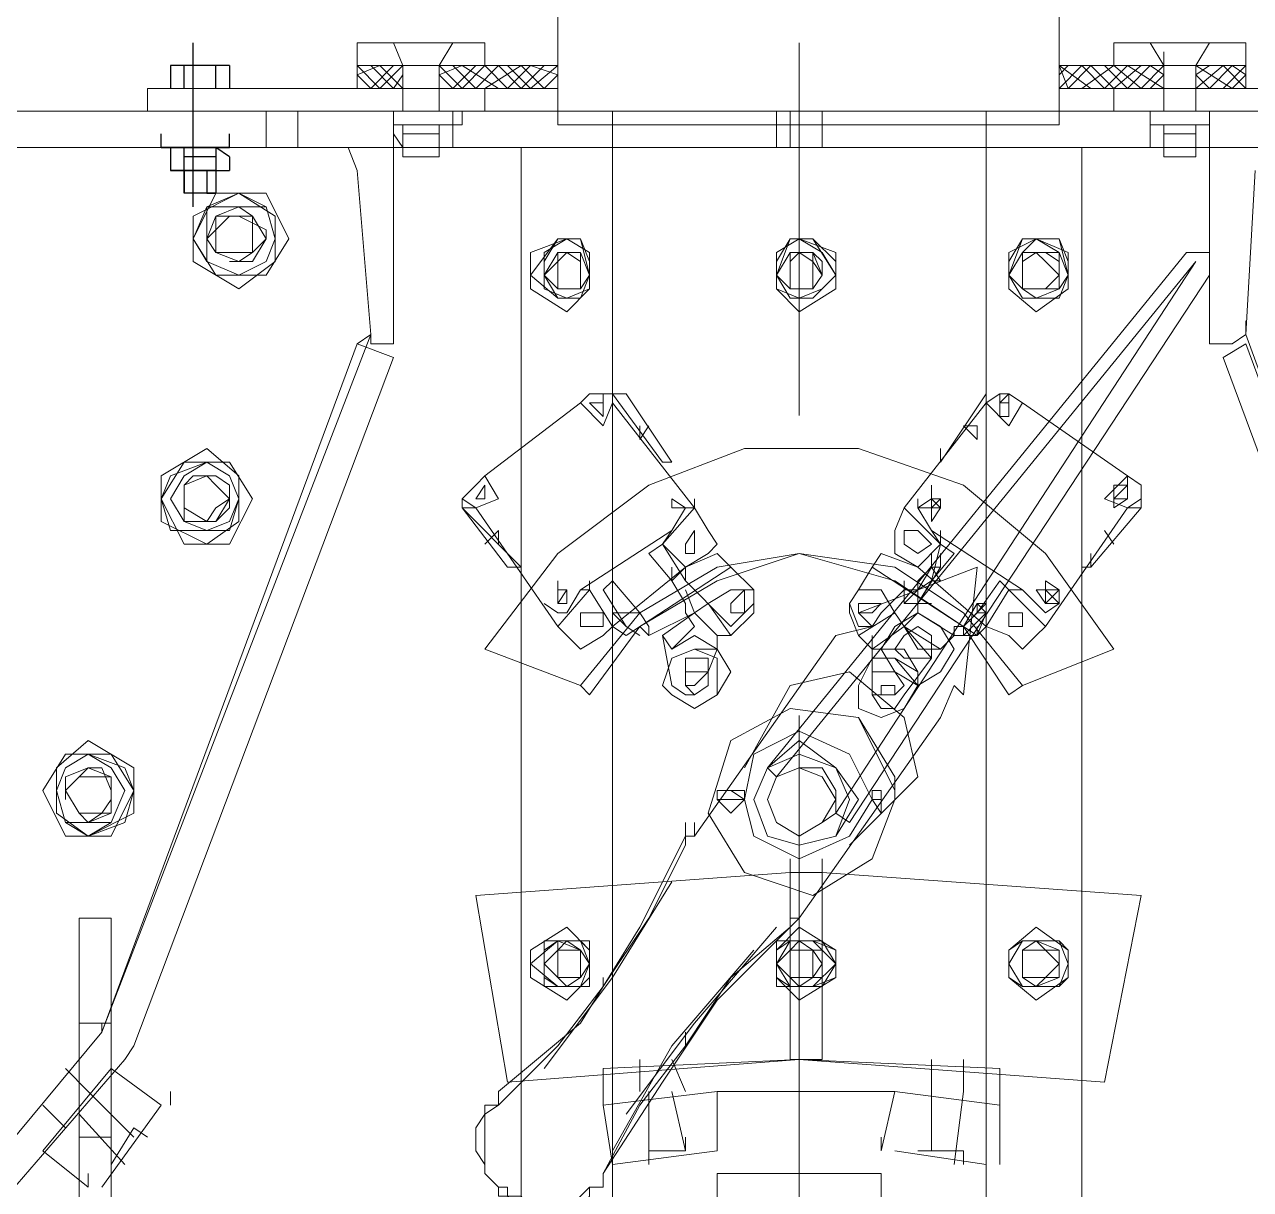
# Model space of a CAD drawing. Header units: millimetres. Extents: x 3220 to 226993, y 817 to 176024.
# Drawn here: x 199404.9 to 199794, y 147509.6 to 147879.2 of the extents above; entities that cross this region are included whole.
import ezdxf

# ---------------------------------------------------------------- set-up
doc = ezdxf.new("R2010")
doc.units = ezdxf.units.MM
doc.linetypes.add('AXES', pattern=[50.8, 31.75, -6.35, 6.35, -6.35])
doc.layers.add('Axe', color=1, linetype='AXES', lineweight=9)

# ---------------------------------------------------------------- blocks, each defined once
blk = doc.blocks.new('section b-c')
at = {"layer": 'Axe', "ltscale": 15}
blk.add_line((9000, -4000), (9000, 33323.92), dxfattribs=at)
blk = doc.blocks.new('ligne broyage L 2')
at = {"color": 7, "linetype": 'Continuous', "lineweight": 5, "true_color": 0x000007}
for points in [[(-76.67, 11641.87), (-76.67, 11909.49), (-76.67, 11909.49)], [(-76.67, 11641.87), (82.46, 11641.87), (82.46, 11686.71)], [(-140.32, 11660.67), (-140.32, 11665.01)], [(115.73, 11660.67), (115.73, 11665.01)], [(141.76, 11660.67), (141.76, 11665.01)], [(-140.32, 11657.78), (-133.09, 11660.67)], [(-133.09, 11653.44), (-140.32, 11660.67)], [(-135.98, 11653.44), (-128.75, 11660.67)], [(-128.75, 11653.44), (-135.98, 11660.67)], [(-133.09, 11653.44), (-125.85, 11660.67)], [(-125.85, 11653.44), (-133.09, 11660.67)], [(-125.85, 11657.78), (-125.85, 11660.67)], [(-114.28, 11660.67), (-109.94, 11660.67)], [(-114.28, 11657.78), (-107.05, 11660.67)], [(-107.05, 11653.44), (-114.28, 11660.67)], [(-109.94, 11653.44), (-102.71, 11660.67)], [(-102.71, 11653.44), (-109.94, 11660.67)], [(-107.05, 11653.44), (-99.81, 11660.67)], [(-95.47, 11653.44), (-107.05, 11660.67)], [(-102.71, 11653.44), (-95.47, 11660.67)], [(-99.81, 11653.44), (-88.24, 11660.67)], [(-92.58, 11653.44), (-99.81, 11660.67)], [(-88.24, 11653.44), (-95.47, 11660.67)], [(-92.58, 11653.44), (-85.35, 11660.67)], [(-85.35, 11653.44), (-92.58, 11660.67)], [(-88.24, 11653.44), (-81.01, 11660.67)], [(-81.01, 11653.44), (-88.24, 11660.67)], [(-85.35, 11653.44), (-76.67, 11660.67)], [(-76.67, 11657.78), (-85.35, 11660.67)], [(85.35, 11653.44), (82.46, 11660.67), (92.58, 11653.44)], [(82.46, 11657.78), (85.35, 11660.67)], [(82.46, 11653.44), (89.69, 11660.67)], [(85.35, 11653.44), (92.58, 11660.67)], [(96.92, 11653.44), (89.69, 11660.67)], [(89.69, 11653.44), (99.81, 11660.67)], [(99.81, 11653.44), (92.58, 11660.67)], [(104.15, 11653.44), (96.92, 11660.67)], [(96.92, 11653.44), (104.15, 11660.67)], [(108.49, 11653.44), (99.81, 11660.67)], [(99.81, 11653.44), (108.49, 11660.67)], [(115.73, 11653.44), (104.15, 11660.67)], [(104.15, 11653.44), (111.39, 11660.67)], [(108.49, 11653.44), (115.73, 11660.67)], [(115.73, 11657.78), (111.39, 11660.67)], [(137.43, 11653.44), (125.85, 11660.67)], [(125.85, 11657.78), (130.19, 11660.67)], [(125.85, 11653.44), (134.53, 11660.67)], [(130.19, 11653.44), (137.43, 11660.67)], [(141.76, 11653.44), (134.53, 11660.67)], [(134.53, 11653.44), (141.76, 11660.67)], [(141.76, 11657.78), (137.43, 11660.67)], [(-135.98, 11653.44), (-140.32, 11657.78)], [(-128.75, 11653.44), (-125.85, 11657.78)], [(-125.85, 11653.44), (-125.85, 11657.78)], [(-109.94, 11653.44), (-114.28, 11657.78)], [(-81.01, 11653.44), (-76.67, 11657.78)], [(82.46, 11653.44), (82.46, 11657.78), (82.46, 11657.78)], [(111.39, 11653.44), (115.73, 11657.78)], [(125.85, 11653.44), (125.85, 11657.78)], [(130.19, 11653.44), (125.85, 11657.78)], [(137.43, 11653.44), (141.76, 11657.78)], [(-109.94, 11646.21), (-655.3, 11646.21), (-655.3, 11646.21)], [(-169.25, 11646.21), (-169.25, 11634.64)], [(-159.12, 11634.64), (-159.12, 11646.21)], [(-128.75, 11572.43), (-128.75, 11646.21)], [(-109.94, 11634.64), (-109.94, 11646.21)], [(111.39, 11646.21), (-109.94, 11646.21), (-109.94, 11646.21)], [(-109.94, 11634.64), (-109.94, 11646.21), (-109.94, 11646.21)], [(-59.31, 11646.21), (-109.94, 11646.21)], [(-59.31, 10824.55), (-59.31, 11646.21), (-59.31, 11646.21)], [(-59.31, 10815.87), (-59.31, 11646.21), (-59.31, 11646.21)], [(-7.23, 11646.21), (-7.23, 11634.64)], [(-2.89, 11646.21), (-2.89, 11634.64)], [(7.23, 11634.64), (7.23, 11646.21)], [(7.23, 11634.64), (7.23, 11646.21)], [(59.31, 11646.21), (59.31, 10824.55), (59.31, 10824.55)], [(59.31, 11646.21), (59.31, 10815.87), (59.31, 10815.87)], [(111.39, 11646.21), (59.31, 11646.21), (59.31, 11646.21)], [(111.39, 11646.21), (655.3, 11646.21), (655.3, 11646.21)], [(111.39, 11634.64), (655.3, 11634.64), (655.3, 11646.21)], [(111.39, 11646.21), (111.39, 11634.64)], [(111.39, 11634.64), (111.39, 11646.21)], [(130.19, 11572.43), (130.19, 11646.21)], [(130.19, 11646.21), (329.82, 11646.21), (329.82, 11646.21)], [(-109.94, 11634.64), (-655.3, 11634.64)], [(-154.78, 11634.64), (-311.01, 11634.64), (-313.91, 11627.4)], [(-303.78, 11634.64), (-154.78, 11634.64)], [(-303.78, 11634.64), (-154.78, 11634.64)], [(-140.32, 11627.4), (-143.21, 11634.64), (-154.78, 11634.64)], [(-140.32, 11627.4), (-143.21, 11634.64), (-154.78, 11634.64)], [(111.39, 11634.64), (-109.94, 11634.64)], [(-88.24, 10846.25), (-88.24, 11634.64), (-88.24, 11634.64)], [(89.69, 11634.64), (89.69, 10846.25), (89.69, 10846.25)], [(-221.33, 11354), (-135.98, 11575.33), (-140.32, 11627.4)], [(-140.32, 11627.4), (-135.98, 11575.33)], [(-140.32, 11627.4), (-135.98, 11575.33)], [(144.66, 11627.4), (141.76, 11575.33)], [(222.77, 11354), (141.76, 11575.33), (144.66, 11627.4)], [(-192.4, 11598.47), (-177.93, 11589.79), (-166.36, 11598.47), (-166.36, 11612.94), (-177.93, 11620.17), (-192.4, 11612.94)], [(-162.02, 11605.7), (-169.25, 11620.17), (-185.16, 11620.17), (-192.4, 11605.7)], [(-192.4, 11598.47), (-192.4, 11612.94), (-192.4, 11612.94)], [(-180.82, 11598.47), (-173.59, 11598.47), (-169.25, 11605.7), (-169.25, 11608.6), (-177.93, 11612.94), (-180.82, 11612.94), (-185.16, 11608.6), (-188.06, 11605.7)], [(-169.25, 11594.13), (-185.16, 11594.13), (-192.4, 11605.7)], [(-169.25, 11594.13), (-162.02, 11605.7), (-162.02, 11605.7)], [(-85.35, 11601.36), (-73.78, 11605.7), (-73.78, 11605.7)], [(-76.67, 11605.7), (-85.35, 11594.13), (-76.67, 11586.9)], [(-69.44, 11605.7), (-66.54, 11594.13), (-66.54, 11601.36), (-73.78, 11605.7), (-81.01, 11601.36), (-81.01, 11589.79), (-73.78, 11586.9), (-66.54, 11589.79), (-66.54, 11594.13)], [(-76.67, 11605.7), (-81.01, 11598.47), (-81.01, 11594.13), (-76.67, 11586.9)], [(-69.44, 11605.7), (-76.67, 11605.7)], [(-73.78, 11605.7), (-66.54, 11601.36), (-66.54, 11589.79)], [(-69.44, 11586.9), (-66.54, 11594.13), (-66.54, 11598.47), (-69.44, 11605.7)], [(-2.89, 11605.7), (-7.23, 11594.13)], [(11.57, 11601.36), (0, 11605.7), (-7.23, 11601.36), (-7.23, 11589.79)], [(-2.89, 11605.7), (-7.23, 11598.47), (-7.23, 11594.13), (-2.89, 11586.9)], [(4.34, 11605.7), (-2.89, 11605.7)], [(11.57, 11594.13), (4.34, 11605.7)], [(4.34, 11586.9), (11.57, 11594.13), (11.57, 11598.47), (4.34, 11605.7)], [(75.22, 11605.7), (66.54, 11601.36), (66.54, 11589.79)], [(70.88, 11605.7), (66.54, 11594.13)], [(82.46, 11605.7), (85.35, 11594.13), (82.46, 11601.36), (75.22, 11605.7), (70.88, 11601.36), (66.54, 11594.13), (70.88, 11589.79), (75.22, 11586.9), (82.46, 11589.79), (85.35, 11594.13)], [(70.88, 11605.7), (66.54, 11598.47), (66.54, 11594.13), (70.88, 11586.9)], [(82.46, 11605.7), (70.88, 11605.7)], [(85.35, 11589.79), (85.35, 11601.36), (75.22, 11605.7)], [(82.46, 11586.9), (85.35, 11594.13), (85.35, 11598.47), (82.46, 11605.7)], [(-85.35, 11589.79), (-85.35, 11601.36), (-85.35, 11601.36)], [(-73.78, 11589.79), (-69.44, 11589.79), (-69.44, 11601.36), (-76.67, 11601.36), (-76.67, 11598.47), (-81.01, 11594.13)], [(-73.78, 11589.79), (-69.44, 11589.79), (-69.44, 11598.47), (-73.78, 11601.36), (-76.67, 11601.36), (-76.67, 11594.13)], [(122.96, 11601.36), (-10.13, 11437.9), (-7.23, 11435.01)], [(0, 11589.79), (4.34, 11589.79), (4.34, 11601.36), (0, 11601.36), (-2.89, 11598.47), (-2.89, 11594.13)], [(0, 11589.79), (4.34, 11589.79), (7.23, 11594.13), (7.23, 11598.47), (4.34, 11601.36), (0, 11601.36), (-2.89, 11598.47), (-2.89, 11594.13)], [(11.57, 11601.36), (11.57, 11589.79)], [(11.57, 11423.43), (15.91, 11420.54), (130.19, 11594.13), (130.19, 11601.36), (122.96, 11601.36)], [(75.22, 11589.79), (78.12, 11589.79), (82.46, 11594.13), (82.46, 11598.47), (78.12, 11601.36), (75.22, 11601.36), (70.88, 11598.47), (70.88, 11594.13)], [(75.22, 11589.79), (78.12, 11589.79), (82.46, 11594.13), (82.46, 11598.47), (78.12, 11601.36), (75.22, 11601.36), (70.88, 11598.47), (70.88, 11594.13)], [(125.85, 11598.47), (11.57, 11423.43), (7.23, 11420.54), (11.57, 11423.43), (11.57, 11430.67), (7.23, 11437.9), (0, 11437.9), (-7.23, 11435.01), (-10.13, 11427.77), (-7.23, 11420.54), (0, 11416.2), (7.23, 11420.54)], [(-7.23, 11435.01), (125.85, 11598.47), (125.85, 11598.47)], [(-76.67, 11586.9), (-69.44, 11586.9), (-66.54, 11594.13)], [(-7.23, 11594.13), (-2.89, 11586.9)], [(4.34, 11586.9), (11.57, 11594.13)], [(66.54, 11594.13), (70.88, 11586.9)], [(82.46, 11586.9), (85.35, 11594.13)], [(-73.78, 11582.56), (-85.35, 11589.79), (-85.35, 11589.79)], [(-66.54, 11589.79), (-73.78, 11582.56)], [(0, 11582.56), (-7.23, 11589.79)], [(11.57, 11589.79), (0, 11582.56)], [(75.22, 11582.56), (66.54, 11589.79), (66.54, 11589.79)], [(85.35, 11589.79), (75.22, 11582.56)], [(-2.89, 11586.9), (4.34, 11586.9)], [(70.88, 11586.9), (82.46, 11586.9)], [(141.76, 11575.33), (141.76, 11579.67)], [(-135.98, 11575.33), (-140.32, 11572.43)], [(-135.98, 11575.33), (-135.98, 11572.43), (-128.75, 11572.43)], [(134.53, 11572.43), (137.43, 11572.43), (141.76, 11575.33)], [(141.76, 11575.33), (222.77, 11354)], [(-221.33, 11354), (-140.32, 11572.43), (-128.75, 11568.09)], [(134.53, 11572.43), (130.19, 11572.43)], [(215.54, 11349.66), (134.53, 11568.09), (141.76, 11572.43)], [(315.35, 11242.61), (222.77, 11354), (141.76, 11572.43)], [(-306.67, 11238.27), (-214.09, 11345.32), (-211.2, 11349.66), (-128.75, 11568.09)], [(59.31, 11556.52), (59.31, 11560.86)], [(-69.44, 11553.63), (-99.81, 11530.48), (-99.81, 11530.48)], [(-62.2, 11546.39), (-69.44, 11553.63), (-66.54, 11556.52)], [(-59.31, 11556.52), (-66.54, 11556.52), (-66.54, 11556.52)], [(-62.2, 11549.29), (-62.2, 11553.63), (-66.54, 11553.63)], [(-62.2, 11553.63), (-62.2, 11556.52)], [(-59.31, 11556.52), (-59.31, 11553.63), (-62.2, 11546.39)], [(-54.97, 11556.52), (-59.31, 11556.52)], [(-59.31, 11556.52), (-59.31, 11553.63)], [(-59.31, 11556.52), (-43.4, 11534.82), (-43.4, 11534.82)], [(-33.27, 11520.36), (-59.31, 11553.63)], [(-54.97, 11556.52), (-40.5, 11534.82)], [(59.31, 11553.63), (33.27, 11520.36)], [(63.65, 11556.52), (59.31, 11553.63), (66.54, 11546.39), (70.88, 11553.63)], [(59.31, 11553.63), (59.31, 11556.52)], [(66.54, 11556.52), (63.65, 11556.52), (63.65, 11556.52)], [(63.65, 11553.63), (63.65, 11556.52), (63.65, 11556.52)], [(63.65, 11553.63), (63.65, 11556.52), (63.65, 11556.52)], [(66.54, 11553.63), (66.54, 11556.52), (63.65, 11553.63), (63.65, 11549.29), (66.54, 11549.29), (66.54, 11553.63), (63.65, 11553.63)], [(63.65, 11549.29), (66.54, 11549.29), (66.54, 11553.63), (63.65, 11553.63)], [(63.65, 11549.29), (63.65, 11553.63), (63.65, 11553.63)], [(63.65, 11553.63), (63.65, 11549.29), (66.54, 11549.29)], [(66.54, 11553.63), (63.65, 11553.63), (63.65, 11553.63)], [(63.65, 11553.63), (66.54, 11553.63), (66.54, 11553.63)], [(70.88, 11553.63), (66.54, 11556.52), (66.54, 11556.52)], [(66.54, 11553.63), (66.54, 11556.52), (66.54, 11556.52)], [(66.54, 11553.63), (66.54, 11556.52), (66.54, 11556.52)], [(66.54, 11553.63), (66.54, 11556.52), (66.54, 11556.52)], [(66.54, 11549.29), (66.54, 11553.63), (66.54, 11553.63)], [(66.54, 11549.29), (66.54, 11553.63), (66.54, 11553.63)], [(66.54, 11549.29), (66.54, 11553.63), (66.54, 11553.63)], [(66.54, 11549.29), (66.54, 11553.63), (66.54, 11553.63)], [(104.15, 11530.48), (70.88, 11553.63), (70.88, 11553.63)], [(-50.63, 11542.05), (-47.74, 11546.39), (-47.74, 11546.39)], [(-50.63, 11546.39), (-50.63, 11542.05), (-50.63, 11542.05)], [(-202.52, 11516.02), (-188.06, 11508.78), (-177.93, 11516.02), (-177.93, 11530.48), (-188.06, 11539.16), (-202.52, 11530.48)], [(99.81, 11475.51), (78.12, 11505.89), (52.08, 11527.59), (18.81, 11539.16), (-17.36, 11539.16), (-47.74, 11527.59), (-76.67, 11505.89), (-99.81, 11475.51)], [(44.84, 11534.82), (44.84, 11539.16), (44.84, 11539.16)], [(-173.59, 11523.25), (-180.82, 11534.82), (-195.29, 11534.82), (-202.52, 11523.25)], [(-43.4, 11534.82), (-40.5, 11534.82)], [(-202.52, 11516.02), (-202.52, 11530.48), (-202.52, 11530.48)], [(-192.4, 11516.02), (-185.16, 11516.02), (-180.82, 11520.36), (-180.82, 11527.59), (-185.16, 11530.48), (-192.4, 11530.48), (-195.29, 11527.59), (-195.29, 11520.36)], [(-99.81, 11530.48), (-102.71, 11527.59), (-102.71, 11527.59)], [(-95.47, 11523.25), (-99.81, 11530.48)], [(96.92, 11523.25), (104.15, 11530.48), (108.49, 11527.59)], [(104.15, 11527.59), (104.15, 11530.48)], [(-102.71, 11527.59), (-107.05, 11523.25), (-107.05, 11523.25)], [(-99.81, 11523.25), (-99.81, 11527.59), (-102.71, 11523.25)], [(-99.81, 11523.25), (-99.81, 11527.59)], [(41.95, 11523.25), (41.95, 11527.59), (41.95, 11527.59)], [(41.95, 11523.25), (41.95, 11527.59), (41.95, 11527.59)], [(41.95, 11523.25), (41.95, 11527.59), (41.95, 11527.59)], [(99.81, 11523.25), (99.81, 11527.59), (99.81, 11527.59)], [(99.81, 11523.25), (104.15, 11527.59), (104.15, 11527.59)], [(99.81, 11523.25), (99.81, 11527.59), (99.81, 11527.59)], [(99.81, 11523.25), (99.81, 11527.59), (99.81, 11527.59)], [(99.81, 11523.25), (99.81, 11527.59), (99.81, 11527.59)], [(99.81, 11523.25), (99.81, 11527.59)], [(104.15, 11523.25), (104.15, 11527.59), (104.15, 11527.59)], [(104.15, 11523.25), (104.15, 11527.59), (104.15, 11527.59)], [(104.15, 11523.25), (104.15, 11527.59), (104.15, 11527.59)], [(104.15, 11527.59), (104.15, 11523.25), (104.15, 11523.25)], [(104.15, 11523.25), (104.15, 11527.59), (104.15, 11527.59)], [(108.49, 11523.25), (108.49, 11527.59), (108.49, 11527.59)], [(-180.82, 11508.78), (-195.29, 11508.78), (-202.52, 11523.25)], [(-180.82, 11508.78), (-173.59, 11523.25), (-173.59, 11523.25)], [(-107.05, 11520.36), (-107.05, 11523.25)], [(-107.05, 11523.25), (-102.71, 11520.36), (-95.47, 11523.25)], [(-40.5, 11520.36), (-40.5, 11523.25)], [(-36.16, 11520.36), (-33.27, 11520.36), (-33.27, 11523.25)], [(37.61, 11523.25), (37.61, 11520.36), (37.61, 11520.36)], [(41.95, 11520.36), (41.95, 11523.25)], [(41.95, 11523.25), (41.95, 11520.36), (41.95, 11520.36)], [(41.95, 11520.36), (44.84, 11523.25), (44.84, 11523.25)], [(41.95, 11520.36), (41.95, 11523.25), (41.95, 11523.25)], [(44.84, 11523.25), (41.95, 11523.25), (41.95, 11523.25)], [(41.95, 11520.36), (41.95, 11523.25), (41.95, 11523.25)], [(41.95, 11520.36), (41.95, 11523.25), (41.95, 11523.25)], [(41.95, 11520.36), (41.95, 11523.25), (41.95, 11523.25)], [(108.49, 11523.25), (104.15, 11520.36), (96.92, 11523.25)], [(104.15, 11523.25), (99.81, 11523.25), (99.81, 11523.25)], [(104.15, 11523.25), (99.81, 11523.25), (99.81, 11523.25)], [(108.49, 11520.36), (108.49, 11523.25), (108.49, 11523.25)], [(-92.58, 11501.55), (-107.05, 11520.36), (-88.24, 11501.55)], [(-102.71, 11520.36), (-107.05, 11520.36)], [(-102.71, 11520.36), (-76.67, 11482.74)], [(-33.27, 11520.36), (-43.4, 11508.78), (-43.4, 11508.78)], [(-36.16, 11520.36), (-40.5, 11513.12)], [(-28.93, 11513.12), (-33.27, 11520.36)], [(30.38, 11505.89), (37.61, 11501.55), (44.84, 11508.78), (33.27, 11520.36)], [(30.38, 11513.12), (33.27, 11520.36)], [(44.84, 11508.78), (41.95, 11513.12), (37.61, 11520.36)], [(44.84, 11520.36), (41.95, 11520.36), (41.95, 11520.36)], [(41.95, 11520.36), (44.84, 11520.36), (44.84, 11520.36)], [(78.12, 11482.74), (104.15, 11520.36)], [(108.49, 11520.36), (92.58, 11501.55), (89.69, 11501.55)], [(108.49, 11520.36), (92.58, 11501.55)], [(108.49, 11520.36), (104.15, 11520.36), (104.15, 11520.36)], [(-99.81, 11508.78), (-95.47, 11513.12), (-95.47, 11508.78)], [(-40.5, 11513.12), (-69.44, 11494.32)], [(-40.5, 11513.12), (-43.4, 11508.78)], [(-33.27, 11513.12), (-36.16, 11508.78)], [(-33.27, 11508.78), (-33.27, 11513.12), (-33.27, 11513.12)], [(-28.93, 11505.89), (-26.04, 11508.78), (-28.93, 11513.12)], [(30.38, 11513.12), (30.38, 11505.89), (30.38, 11505.89)], [(37.61, 11513.12), (33.27, 11513.12), (33.27, 11508.78)], [(37.61, 11513.12), (41.95, 11508.78), (41.95, 11508.78)], [(70.88, 11494.32), (41.95, 11513.12), (41.95, 11513.12)], [(44.84, 11508.78), (44.84, 11513.12)], [(-43.4, 11508.78), (-47.74, 11505.89)], [(-36.16, 11497.21), (-43.4, 11508.78)], [(-28.93, 11505.89), (-36.16, 11501.55), (-43.4, 11508.78)], [(-36.16, 11508.78), (-36.16, 11505.89), (-33.27, 11505.89)], [(-33.27, 11505.89), (-33.27, 11508.78)], [(37.61, 11505.89), (33.27, 11508.78)], [(37.61, 11505.89), (41.95, 11508.78), (41.95, 11508.78)], [(44.84, 11508.78), (41.95, 11497.21)], [(49.18, 11505.89), (44.84, 11508.78)], [(-88.24, 11501.55), (-88.24, 11505.89)], [(66.54, 11461.05), (70.88, 11463.94), (52.08, 11487.08), (30.38, 11501.55), (0, 11505.89), (-26.04, 11501.55), (-50.63, 11487.08), (-69.44, 11463.94)], [(66.54, 11461.05), (52.08, 11482.74), (30.38, 11497.21), (0, 11505.89), (-26.04, 11497.21), (-50.63, 11482.74), (-66.54, 11461.05)], [(-36.16, 11497.21), (-36.16, 11501.55), (-40.5, 11497.21), (-47.74, 11505.89)], [(-36.16, 11501.55), (-26.04, 11505.89), (-21.7, 11501.55)], [(37.61, 11501.55), (26.04, 11505.89), (23.15, 11501.55)], [(41.95, 11497.21), (49.18, 11505.89)], [(41.95, 11501.55), (41.95, 11505.89)], [(44.84, 11501.55), (44.84, 11505.89)], [(92.58, 11501.55), (92.58, 11505.89)], [(-92.58, 11501.55), (-88.24, 11501.55)], [(-59.31, 11482.74), (-54.97, 11479.85), (-21.7, 11501.55)], [(-59.31, 11482.74), (-36.16, 11501.55)], [(-40.5, 11497.21), (-40.5, 11501.55)], [(-21.7, 11501.55), (-14.47, 11494.32)], [(23.15, 11501.55), (18.81, 11494.32), (15.91, 11489.98), (18.81, 11482.74), (23.15, 11482.74), (26.04, 11487.08), (33.27, 11494.32)], [(44.84, 11453.81), (49.18, 11463.94), (52.08, 11461.05), (56.42, 11501.55), (18.81, 11487.08)], [(23.15, 11501.55), (56.42, 11479.85)], [(37.61, 11497.21), (41.95, 11501.55)], [(37.61, 11501.55), (59.31, 11482.74)], [(37.61, 11489.98), (44.84, 11501.55), (44.84, 11501.55)], [(37.61, 11494.32), (41.95, 11501.55), (41.95, 11501.55)], [(37.61, 11489.98), (44.84, 11501.55)], [(41.95, 11501.55), (37.61, 11494.32)], [(41.95, 11501.55), (44.84, 11497.21), (41.95, 11497.21)], [(-76.67, 11494.32), (-76.67, 11497.21)], [(-66.54, 11494.32), (-66.54, 11497.21)], [(-59.31, 11497.21), (-62.2, 11494.32)], [(-50.63, 11487.08), (-59.31, 11497.21)], [(-40.5, 11497.21), (-36.16, 11489.98)], [(-33.27, 11494.32), (-36.16, 11497.21)], [(33.27, 11494.32), (33.27, 11497.21), (33.27, 11497.21)], [(33.27, 11494.32), (33.27, 11497.21)], [(37.61, 11494.32), (41.95, 11497.21), (37.61, 11489.98)], [(37.61, 11494.32), (37.61, 11497.21), (37.61, 11497.21)], [(37.61, 11494.32), (37.61, 11497.21)], [(59.31, 11482.74), (59.31, 11487.08), (56.42, 11487.08), (63.65, 11497.21)], [(66.54, 11494.32), (63.65, 11497.21)], [(78.12, 11494.32), (78.12, 11497.21)], [(78.12, 11494.32), (78.12, 11497.21), (78.12, 11497.21)], [(78.12, 11494.32), (78.12, 11497.21), (78.12, 11497.21)], [(-76.67, 11489.98), (-73.78, 11494.32), (-76.67, 11494.32)], [(-76.67, 11482.74), (-66.54, 11494.32), (-59.31, 11482.74)], [(-66.54, 11494.32), (-69.44, 11494.32), (-73.78, 11487.08)], [(-62.2, 11494.32), (-54.97, 11482.74)], [(-33.27, 11487.08), (-36.16, 11494.32)], [(-33.27, 11494.32), (-26.04, 11487.08)], [(-21.7, 11494.32), (-28.93, 11489.98), (-28.93, 11489.98)], [(-26.04, 11487.08), (-21.7, 11482.74), (-17.36, 11487.08), (-14.47, 11489.98), (-14.47, 11494.32)], [(-14.47, 11487.08), (-14.47, 11494.32), (-21.7, 11494.32)], [(26.04, 11494.32), (18.81, 11494.32), (15.91, 11489.98), (15.91, 11487.08)], [(30.38, 11487.08), (26.04, 11494.32)], [(33.27, 11489.98), (33.27, 11494.32)], [(37.61, 11489.98), (37.61, 11494.32), (33.27, 11494.32), (33.27, 11489.98)], [(37.61, 11494.32), (33.27, 11489.98), (33.27, 11489.98)], [(33.27, 11489.98), (33.27, 11494.32)], [(37.61, 11489.98), (37.61, 11494.32), (37.61, 11494.32)], [(37.61, 11489.98), (37.61, 11494.32)], [(37.61, 11489.98), (37.61, 11494.32), (37.61, 11494.32)], [(37.61, 11489.98), (37.61, 11494.32)], [(37.61, 11489.98), (37.61, 11494.32)], [(37.61, 11489.98), (37.61, 11494.32)], [(59.31, 11482.74), (66.54, 11494.32)], [(78.12, 11482.74), (66.54, 11494.32), (59.31, 11482.74)], [(70.88, 11494.32), (66.54, 11494.32)], [(78.12, 11487.08), (70.88, 11494.32)], [(82.46, 11489.98), (82.46, 11494.32), (78.12, 11494.32), (82.46, 11494.32)], [(78.12, 11489.98), (78.12, 11494.32), (78.12, 11494.32)], [(82.46, 11494.32), (78.12, 11494.32), (78.12, 11489.98), (78.12, 11494.32)], [(78.12, 11494.32), (82.46, 11489.98), (82.46, 11489.98)], [(78.12, 11489.98), (82.46, 11494.32), (78.12, 11494.32)], [(-81.01, 11489.98), (-76.67, 11487.08), (-73.78, 11487.08)], [(-36.16, 11487.08), (-36.16, 11489.98)], [(-28.93, 11489.98), (-33.27, 11487.08)], [(-28.93, 11489.98), (-21.7, 11479.85), (-14.47, 11487.08)], [(37.61, 11489.98), (33.27, 11489.98), (33.27, 11489.98)], [(37.61, 11487.08), (37.61, 11489.98)], [(37.61, 11489.98), (37.61, 11487.08)], [(37.61, 11489.98), (41.95, 11489.98), (41.95, 11489.98)], [(52.08, 11482.74), (59.31, 11489.98), (59.31, 11487.08), (56.42, 11489.98)], [(56.42, 11489.98), (52.08, 11482.74), (52.08, 11482.74)], [(56.42, 11487.08), (56.42, 11489.98)], [(59.31, 11489.98), (56.42, 11489.98), (56.42, 11489.98)], [(59.31, 11487.08), (59.31, 11489.98), (59.31, 11489.98)], [(78.12, 11487.08), (82.46, 11489.98), (82.46, 11489.98)], [(-69.44, 11487.08), (-69.44, 11482.74), (-66.54, 11482.74)], [(-66.54, 11487.08), (-69.44, 11487.08), (-69.44, 11487.08)], [(-62.2, 11482.74), (-62.2, 11487.08), (-66.54, 11487.08)], [(-59.31, 11487.08), (-50.63, 11487.08), (-50.63, 11487.08)], [(-54.97, 11482.74), (-59.31, 11487.08)], [(-47.74, 11482.74), (-50.63, 11487.08)], [(-47.74, 11479.85), (-33.27, 11487.08)], [(-33.27, 11487.08), (-43.4, 11479.85), (-40.5, 11463.94)], [(-33.27, 11482.74), (-36.16, 11487.08)], [(-21.7, 11479.85), (-26.04, 11479.85), (-33.27, 11487.08)], [(15.91, 11487.08), (18.81, 11479.85)], [(18.81, 11479.85), (30.38, 11487.08)], [(23.15, 11482.74), (18.81, 11487.08)], [(33.27, 11482.74), (30.38, 11487.08)], [(37.61, 11487.08), (33.27, 11482.74)], [(37.61, 11487.08), (49.18, 11479.85)], [(56.42, 11487.08), (52.08, 11482.74)], [(56.42, 11479.85), (52.08, 11479.85), (59.31, 11487.08)], [(56.42, 11479.85), (59.31, 11487.08)], [(66.54, 11487.08), (70.88, 11487.08)], [(66.54, 11482.74), (66.54, 11487.08)], [(66.54, 11487.08), (66.54, 11482.74), (70.88, 11482.74), (70.88, 11487.08)], [(-73.78, 11479.85), (-76.67, 11482.74)], [(-73.78, 11479.85), (-69.44, 11475.51), (-62.2, 11479.85)], [(-66.54, 11482.74), (-62.2, 11482.74)], [(-59.31, 11482.74), (-62.2, 11479.85)], [(-54.97, 11482.74), (-50.63, 11479.85)], [(-50.63, 11482.74), (-47.74, 11479.85)], [(-47.74, 11479.85), (-47.74, 11482.74)], [(-43.4, 11479.85), (-40.5, 11475.51)], [(-33.27, 11482.74), (-36.16, 11479.85), (-40.5, 11475.51)], [(-40.5, 11475.51), (-33.27, 11482.74)], [(-26.04, 11475.51), (-33.27, 11479.85), (-40.5, 11475.51)], [(-33.27, 11416.2), (11.57, 11479.85)], [(-26.04, 11479.85), (-26.04, 11475.51), (-28.93, 11468.28)], [(11.57, 11479.85), (23.15, 11482.74)], [(18.81, 11479.85), (23.15, 11475.51), (23.15, 11475.51)], [(33.27, 11482.74), (23.15, 11475.51)], [(23.15, 11475.51), (23.15, 11479.85)], [(41.95, 11472.62), (33.27, 11482.74), (33.27, 11482.74)], [(33.27, 11482.74), (44.84, 11475.51)], [(33.27, 11482.74), (37.61, 11475.51), (44.84, 11475.51)], [(44.84, 11475.51), (49.18, 11479.85)], [(49.18, 11479.85), (49.18, 11482.74)], [(49.18, 11482.74), (52.08, 11482.74), (52.08, 11482.74)], [(49.18, 11482.74), (49.18, 11479.85)], [(49.18, 11479.85), (52.08, 11479.85)], [(52.08, 11479.85), (52.08, 11482.74), (52.08, 11482.74)], [(52.08, 11479.85), (52.08, 11482.74), (52.08, 11482.74)], [(52.08, 11479.85), (56.42, 11479.85), (56.42, 11479.85)], [(56.42, 11479.85), (56.42, 11482.74), (56.42, 11482.74)], [(56.42, 11479.85), (59.31, 11482.74), (59.31, 11482.74)], [(56.42, 11479.85), (59.31, 11482.74)], [(56.42, 11479.85), (56.42, 11482.74), (56.42, 11482.74)], [(59.31, 11482.74), (66.54, 11479.85), (70.88, 11475.51), (75.22, 11479.85)], [(75.22, 11479.85), (78.12, 11482.74)], [(-99.81, 11475.51), (-69.44, 11463.94)], [(-26.04, 11475.51), (-33.27, 11475.51), (-40.5, 11472.62)], [(-26.04, 11472.62), (-33.27, 11475.51), (-40.5, 11472.62)], [(-21.7, 11468.28), (-26.04, 11475.51), (-26.04, 11475.51)], [(37.61, 11468.28), (33.27, 11475.51), (23.15, 11475.51)], [(23.15, 11475.51), (23.15, 11463.94)], [(70.88, 11463.94), (99.81, 11475.51)], [(-40.5, 11472.62), (-43.4, 11463.94), (-40.5, 11461.05), (-33.27, 11456.71), (-26.04, 11461.05), (-21.7, 11468.28)], [(-40.5, 11472.62), (-43.4, 11463.94), (-40.5, 11461.05), (-33.27, 11456.71), (-26.04, 11461.05), (-26.04, 11468.28)], [(-26.04, 11468.28), (-26.04, 11472.62), (-26.04, 11472.62)], [(23.15, 11472.62), (18.81, 11463.94), (18.81, 11456.71), (26.04, 11453.81), (33.27, 11456.71), (37.61, 11463.94)], [(37.61, 11468.28), (30.38, 11472.62), (23.15, 11472.62)], [(33.27, 11461.05), (41.95, 11472.62)], [(-40.5, 11463.94), (-36.16, 11461.05), (-33.27, 11461.05), (-28.93, 11463.94), (-28.93, 11468.28)], [(37.61, 11435.01), (33.27, 11453.81), (15.91, 11468.28), (-2.89, 11463.94)], [(37.61, 11463.94), (37.61, 11468.28)], [(37.61, 11463.94), (37.61, 11468.28)], [(-69.44, 11463.94), (-66.54, 11461.05), (-66.54, 11461.05)], [(-17.36, 11437.9), (-2.89, 11463.94)], [(23.15, 11463.94), (23.15, 11461.05), (26.04, 11456.71), (30.38, 11456.71), (33.27, 11461.05)], [(-2.89, 11456.71), (-21.7, 11446.58), (-28.93, 11423.43)], [(-2.89, 11456.71), (-21.7, 11446.58), (-28.93, 11423.43)], [(30.38, 11435.01), (18.81, 11453.81), (-2.89, 11456.71)], [(30.38, 11430.67), (18.81, 11453.81), (-2.89, 11456.71)], [(44.84, 11453.81), (0, 11390.16)], [(-235.79, 11423.43), (-225.67, 11416.2), (-211.2, 11423.43), (-211.2, 11437.9), (-225.67, 11446.58), (-235.79, 11437.9)], [(-211.2, 11437.9), (-225.67, 11446.58), (-235.79, 11437.9)], [(-218.43, 11442.24), (-232.9, 11442.24), (-240.13, 11430.67)], [(-211.2, 11430.67), (-214.09, 11437.9), (-225.67, 11442.24), (-232.9, 11437.9), (-235.79, 11430.67), (-232.9, 11420.54), (-225.67, 11416.2), (-214.09, 11420.54), (-211.2, 11430.67), (-218.43, 11416.2)], [(-211.2, 11430.67), (-218.43, 11442.24), (-218.43, 11442.24)], [(-235.79, 11423.43), (-235.79, 11437.9), (-235.79, 11437.9)], [(-235.79, 11437.9), (-235.79, 11423.43), (-225.67, 11416.2)], [(-225.67, 11420.54), (-221.33, 11423.43), (-218.43, 11427.77), (-218.43, 11430.67), (-221.33, 11437.9), (-225.67, 11437.9), (-232.9, 11435.01), (-232.9, 11427.77)], [(-211.2, 11437.9), (-211.2, 11423.43), (-225.67, 11416.2)], [(37.61, 11435.01), (15.91, 11413.31), (15.91, 11413.31)], [(30.38, 11427.77), (30.38, 11435.01), (30.38, 11435.01)], [(-218.43, 11416.2), (-232.9, 11416.2), (-240.13, 11430.67)], [(-21.7, 11430.67), (-26.04, 11430.67), (-26.04, 11427.77)], [(-21.7, 11427.77), (-17.36, 11427.77), (-17.36, 11430.67), (-26.04, 11430.67), (-26.04, 11427.77)], [(-17.36, 11427.77), (-21.7, 11430.67), (-21.7, 11430.67)], [(26.04, 11427.77), (26.04, 11430.67), (26.04, 11430.67)], [(30.38, 11427.77), (30.38, 11430.67), (30.38, 11430.67)], [(-26.04, 11427.77), (-21.7, 11423.43), (-17.36, 11427.77)], [(4.34, 11397.4), (23.15, 11408.97), (30.38, 11427.77)], [(4.34, 11397.4), (23.15, 11408.97), (30.38, 11427.77)], [(-28.93, 11423.43), (-17.36, 11404.63), (4.34, 11397.4)], [(-28.93, 11423.43), (-17.36, 11404.63), (4.34, 11397.4)], [(11.57, 11423.43), (7.23, 11420.54)], [(-36.16, 11416.2), (-36.16, 11420.54)], [(-33.27, 11416.2), (-33.27, 11420.54), (-33.27, 11420.54)], [(-95.47, 11335.19), (-69.44, 11356.89), (-50.63, 11387.27), (-36.16, 11416.2)], [(-62.2, 11368.46), (-47.74, 11390.16), (-36.16, 11413.31)], [(-36.16, 11413.31), (-36.16, 11416.2)], [(-33.27, 11416.2), (-36.16, 11416.2), (-36.16, 11416.2)], [(-2.89, 11404.63), (-2.89, 11408.97), (-2.89, 11408.97)], [(7.23, 11404.63), (7.23, 11408.97)], [(7.23, 11404.63), (7.23, 11408.97), (7.23, 11408.97)], [(-102.71, 11397.4), (-2.89, 11404.63), (7.23, 11404.63)], [(-81.01, 11342.43), (-59.31, 11371.36), (-40.5, 11401.74)], [(-2.89, 11404.63), (-2.89, 11345.32), (7.23, 11345.32), (7.23, 11404.63)], [(7.23, 11404.63), (108.49, 11397.4), (96.92, 11338.09)], [(-102.71, 11397.4), (-92.58, 11338.09), (-92.58, 11338.09)], [(0, 11390.16), (0, 11394.5)], [(0, 11390.16), (0, 11394.5)], [(0, 11390.16), (0, 11394.5), (0, 11394.5)], [(-228.56, 11390.16), (-228.56, 10765.24), (-228.56, 10765.24)], [(-218.43, 11345.32), (-218.43, 11390.16), (-228.56, 11390.16)], [(0, 11390.16), (-26.04, 11364.12), (-43.4, 11338.09), (-62.2, 11309.15)], [(-2.89, 11390.16), (0, 11390.16)], [(-2.89, 11387.27), (0, 11390.16)], [(-85.35, 11380.04), (-73.78, 11387.27), (-73.78, 11387.27)], [(-73.78, 11387.27), (-66.54, 11380.04), (-66.54, 11371.36)], [(-7.23, 11387.27), (-33.27, 11356.89), (-54.97, 11327.96)], [(-2.89, 11387.27), (-21.7, 11371.36), (-36.16, 11349.66)], [(-7.23, 11380.04), (0, 11387.27), (0, 11387.27)], [(0, 11387.27), (11.57, 11380.04), (11.57, 11371.36)], [(66.54, 11380.04), (75.22, 11387.27), (75.22, 11387.27)], [(75.22, 11387.27), (85.35, 11380.04), (85.35, 11371.36)], [(-76.67, 11382.93), (-85.35, 11375.7), (-76.67, 11368.46)], [(-73.78, 11368.46), (-69.44, 11371.36), (-69.44, 11380.04), (-76.67, 11382.93), (-76.67, 11380.04), (-81.01, 11375.7)], [(-76.67, 11382.93), (-81.01, 11380.04), (-81.01, 11371.36), (-76.67, 11368.46)], [(-69.44, 11382.93), (-66.54, 11375.7), (-66.54, 11382.93), (-81.01, 11382.93), (-81.01, 11368.46), (-66.54, 11368.46), (-66.54, 11375.7)], [(-69.44, 11382.93), (-76.67, 11382.93)], [(-69.44, 11368.46), (-66.54, 11371.36), (-66.54, 11380.04), (-69.44, 11382.93)], [(-2.89, 11368.46), (-7.23, 11375.7), (-2.89, 11382.93), (4.34, 11382.93)], [(4.34, 11382.93), (11.57, 11375.7), (7.23, 11382.93), (-7.23, 11382.93), (-7.23, 11368.46), (7.23, 11368.46), (11.57, 11375.7)], [(-2.89, 11382.93), (-7.23, 11380.04), (-7.23, 11371.36), (-2.89, 11368.46)], [(0, 11368.46), (4.34, 11371.36), (7.23, 11371.36), (7.23, 11380.04), (4.34, 11380.04), (0, 11382.93), (-2.89, 11380.04), (-2.89, 11375.7)], [(4.34, 11368.46), (11.57, 11371.36), (11.57, 11380.04), (4.34, 11382.93)], [(70.88, 11368.46), (66.54, 11375.7), (70.88, 11382.93), (82.46, 11382.93)], [(82.46, 11382.93), (70.88, 11382.93), (66.54, 11375.7), (70.88, 11368.46), (82.46, 11368.46), (85.35, 11375.7)], [(70.88, 11382.93), (66.54, 11380.04), (66.54, 11371.36), (70.88, 11368.46)], [(75.22, 11368.46), (78.12, 11371.36), (82.46, 11371.36), (82.46, 11380.04), (78.12, 11380.04), (75.22, 11382.93), (70.88, 11380.04), (70.88, 11375.7)], [(82.46, 11368.46), (85.35, 11371.36), (85.35, 11380.04), (82.46, 11382.93)], [(-85.35, 11371.36), (-85.35, 11380.04), (-85.35, 11380.04)], [(-73.78, 11371.36), (-69.44, 11371.36), (-69.44, 11380.04), (-76.67, 11380.04), (-76.67, 11375.7)], [(-14.47, 11380.04), (-40.5, 11349.66), (-59.31, 11316.39)], [(-7.23, 11371.36), (-7.23, 11380.04), (-7.23, 11380.04)], [(0, 11371.36), (4.34, 11371.36), (4.34, 11380.04), (-2.89, 11380.04), (-2.89, 11375.7)], [(66.54, 11371.36), (66.54, 11380.04), (66.54, 11380.04)], [(75.22, 11371.36), (78.12, 11371.36), (82.46, 11375.7), (82.46, 11380.04), (70.88, 11380.04), (70.88, 11375.7)], [(-76.67, 11368.46), (-69.44, 11368.46), (-66.54, 11375.7)], [(-2.89, 11368.46), (4.34, 11368.46), (11.57, 11375.7)], [(70.88, 11368.46), (82.46, 11368.46), (85.35, 11375.7)], [(-73.78, 11364.12), (-85.35, 11371.36), (-85.35, 11371.36)], [(-66.54, 11371.36), (-73.78, 11364.12)], [(-62.2, 11368.46), (-62.2, 11371.36)], [(0, 11364.12), (-7.23, 11371.36), (-7.23, 11371.36)], [(11.57, 11371.36), (0, 11364.12), (0, 11364.12)], [(75.22, 11364.12), (66.54, 11371.36), (66.54, 11371.36)], [(85.35, 11371.36), (75.22, 11364.12), (75.22, 11364.12)], [(-95.47, 11330.85), (-76.67, 11349.66), (-62.2, 11368.46)], [(-218.43, 11356.89), (-228.56, 11356.89), (-228.56, 11356.89)], [(-221.33, 11354), (-221.33, 11356.89)], [(-221.33, 11354), (-221.33, 11356.89)], [(-344.29, 11219.47), (-313.91, 11242.61), (-221.33, 11354)], [(-221.33, 11354), (-313.91, 11242.61)], [(-221.33, 11354), (-313.91, 11242.61), (-313.91, 11242.61)], [(-36.16, 11354), (-36.16, 11349.66)], [(-36.16, 11349.66), (-50.63, 11330.85), (-62.2, 11309.15)], [(-218.43, 11345.32), (-218.43, 10690.02), (-218.43, 10690.02)], [(96.92, 11338.09), (0, 11345.32), (-92.58, 11338.09)], [(63.65, 11342.43), (0, 11345.32), (-62.2, 11342.43), (-62.2, 11330.85), (-26.04, 11335.19)], [(-50.63, 11335.19), (-50.63, 11345.32), (-50.63, 11345.32)], [(-36.16, 11335.19), (-40.5, 11345.32)], [(41.95, 11345.32), (41.95, 11335.19)], [(52.08, 11335.19), (52.08, 11345.32)], [(-202.52, 11330.85), (-218.43, 11342.43), (-240.13, 11316.39), (-225.67, 11304.82)], [(-225.67, 11335.19), (-232.9, 11342.43)], [(63.65, 11330.85), (63.65, 11342.43)], [(-211.2, 11320.73), (-225.67, 11335.19)], [(-199.63, 11330.85), (-199.63, 11335.19)], [(-95.47, 11335.19), (-95.47, 11330.85), (-99.81, 11327.96), (-99.81, 11309.15), (-95.47, 11304.82), (-92.58, 11304.82), (-92.58, 11301.92), (-88.24, 11301.92), (-85.35, 11297.58), (-73.78, 11297.58), (-69.44, 11301.92), (-66.54, 11304.82), (-62.2, 11304.82), (-62.2, 11309.15)], [(-26.04, 11316.39), (-26.04, 11335.19), (-62.2, 11330.85)], [(-47.74, 11335.19), (-47.74, 11312.05)], [(-36.16, 11316.39), (-40.5, 11335.19), (-40.5, 11335.19)], [(-26.04, 11335.19), (30.38, 11335.19), (63.65, 11330.85)], [(26.04, 11316.39), (30.38, 11335.19), (63.65, 11330.85)], [(41.95, 11335.19), (41.95, 11316.39)], [(49.18, 11312.05), (52.08, 11335.19)], [(-240.13, 11330.85), (-232.9, 11323.62)], [(-228.56, 11327.96), (-214.09, 11312.05)], [(-221.33, 11304.82), (-202.52, 11330.85)], [(-99.81, 11330.85), (-99.81, 11327.96), (-102.71, 11323.62), (-102.71, 11316.39), (-99.81, 11312.05), (-99.81, 11309.15), (-95.47, 11304.82), (-95.47, 11301.92), (-92.58, 11301.92), (-88.24, 11297.58), (-69.44, 11297.58), (-66.54, 11301.92), (-66.54, 11304.82)], [(-95.47, 11330.85), (-99.81, 11330.85), (-99.81, 11330.85)], [(-95.47, 11330.85), (-99.81, 11330.85)], [(-59.31, 11312.05), (-62.2, 11330.85)], [(63.65, 11312.05), (63.65, 11330.85), (63.65, 11330.85)], [(-228.56, 11320.73), (-218.43, 11320.73), (-218.43, 11320.73)], [(-211.2, 11323.62), (-218.43, 11312.05), (-218.43, 11312.05)], [(-206.86, 11320.73), (-211.2, 11323.62)], [(-36.16, 11316.39), (-36.16, 11320.73)], [(26.04, 11316.39), (26.04, 11320.73)], [(-59.31, 11312.05), (-26.04, 11316.39), (-26.04, 11316.39)], [(-36.16, 11316.39), (-47.74, 11316.39), (-47.74, 11312.05)], [(59.31, 11312.05), (30.38, 11316.39)], [(52.08, 11316.39), (37.61, 11316.39), (37.61, 11316.39)], [(52.08, 11312.05), (52.08, 11316.39)], [(-225.67, 11304.82), (-225.67, 11309.15)], [(-66.54, 11304.82), (-62.2, 11304.82), (-62.2, 11309.15)], [(-26.04, 11309.15), (26.04, 11309.15), (26.04, 11309.15)], [(26.04, 11171.73), (-26.04, 11171.73), (-26.04, 11309.15)], [(26.04, 11309.15), (26.04, 11171.73), (26.04, 11171.73)], [(-66.54, 11304.82), (-62.2, 11304.82)]]:
    blk.add_lwpolyline(points, dxfattribs=at)
at = {"color": 7, "linetype": 'Continuous', "lineweight": -2, "true_color": 0x000007}
for points in [[(-192.4, 11615.83), (-192.4, 11667.91), (-192.4, 11667.91)], [(-195.29, 11653.44), (-195.29, 11660.67), (-199.63, 11660.67), (-199.63, 11653.44)], [(-185.16, 11653.44), (-185.16, 11660.67), (-199.63, 11660.67)], [(-185.16, 11660.67), (-195.29, 11660.67), (-195.29, 11660.67)], [(-180.82, 11660.67), (-185.16, 11660.67), (-185.16, 11660.67)], [(-180.82, 11660.67), (-180.82, 11653.44), (-180.82, 11653.44)], [(-202.52, 11634.64), (-202.52, 11638.97)], [(-180.82, 11634.64), (-180.82, 11638.97)], [(-195.29, 11627.4), (-195.29, 11634.64), (-199.63, 11634.64), (-199.63, 11631.74)], [(-199.63, 11631.74), (-199.63, 11627.4)], [(-185.16, 11631.74), (-195.29, 11631.74)], [(-180.82, 11631.74), (-185.16, 11634.64), (-185.16, 11631.74)], [(-185.16, 11631.74), (-185.16, 11620.17), (-185.16, 11620.17)], [(-180.82, 11631.74), (-180.82, 11627.4)], [(-199.63, 11627.4), (-195.29, 11627.4), (-195.29, 11620.17), (-195.29, 11627.4)], [(-185.16, 11627.4), (-199.63, 11627.4)], [(-195.29, 11627.4), (-185.16, 11627.4)], [(-188.06, 11627.4), (-188.06, 11620.17), (-185.16, 11620.17)], [(-185.16, 11627.4), (-180.82, 11627.4), (-180.82, 11627.4)], [(-195.29, 11620.17), (-195.29, 11623.06), (-195.29, 11623.06)], [(-188.06, 11620.17), (-195.29, 11620.17)], [(-185.16, 11620.17), (-195.29, 11620.17)]]:
    blk.add_lwpolyline(points, dxfattribs=at)
at = {"color": 7, "linetype": 'Continuous', "lineweight": 15, "true_color": 0x000007}
for points in [[(-99.81, 11660.67), (-99.81, 11667.91), (-140.32, 11667.91), (-140.32, 11660.67)], [(141.76, 11660.67), (141.76, 11667.91), (99.81, 11667.91), (99.81, 11660.67)], [(-76.67, 11653.44), (-76.67, 11660.67), (-140.32, 11660.67), (-140.32, 11653.44)], [(141.76, 11653.44), (141.76, 11660.67), (82.46, 11660.67), (82.46, 11653.44)], [(-99.81, 11646.21), (-99.81, 11653.44), (-206.86, 11653.44), (-206.86, 11646.21)], [(208.31, 11646.21), (208.31, 11653.44), (99.81, 11653.44), (99.81, 11646.21)]]:
    blk.add_lwpolyline(points, close=True, dxfattribs=at)
at = {"color": 5, "linetype": 'Continuous', "lineweight": 5, "true_color": 0x000005}
for points in [[(-125.85, 11660.67), (-128.75, 11667.91)], [(-114.28, 11646.21), (-114.28, 11660.67), (-109.94, 11667.91)], [(111.39, 11667.91), (115.73, 11660.67), (115.73, 11646.21)], [(125.85, 11660.67), (130.19, 11667.91)], [(-125.85, 11660.67), (-125.85, 11646.21), (-125.85, 11646.21)], [(125.85, 11660.67), (125.85, 11646.21), (125.85, 11646.21)], [(-128.75, 11646.21), (-107.05, 11646.21)], [(-128.75, 11638.97), (-128.75, 11646.21), (-128.75, 11646.21)], [(-107.05, 11646.21), (-107.05, 11641.87)], [(111.39, 11638.97), (111.39, 11646.21), (111.39, 11646.21)], [(130.19, 11646.21), (111.39, 11646.21)], [(130.19, 11646.21), (130.19, 11638.97), (130.19, 11638.97)], [(-125.85, 11641.87), (-128.75, 11641.87), (-128.75, 11641.87)], [(-128.75, 11641.87), (-107.05, 11641.87)], [(-128.75, 11638.97), (-125.85, 11634.64), (-125.85, 11638.97)], [(-125.85, 11638.97), (-125.85, 11641.87), (-114.28, 11641.87)], [(-125.85, 11638.97), (-114.28, 11638.97), (-114.28, 11634.64), (-109.94, 11634.64), (-109.94, 11638.97)], [(-114.28, 11641.87), (-114.28, 11638.97)], [(-109.94, 11641.87), (-114.28, 11641.87), (-114.28, 11641.87)], [(-109.94, 11641.87), (-109.94, 11638.97)], [(115.73, 11641.87), (111.39, 11641.87), (111.39, 11641.87)], [(130.19, 11641.87), (111.39, 11641.87)], [(111.39, 11638.97), (111.39, 11634.64), (115.73, 11634.64), (115.73, 11638.97), (125.85, 11638.97)], [(125.85, 11641.87), (115.73, 11641.87)], [(115.73, 11641.87), (115.73, 11638.97)], [(125.85, 11641.87), (125.85, 11638.97)], [(130.19, 11641.87), (125.85, 11641.87), (125.85, 11641.87)], [(125.85, 11638.97), (125.85, 11634.64), (130.19, 11634.64), (130.19, 11638.97)], [(-125.85, 11634.64), (-109.94, 11634.64)], [(-125.85, 11634.64), (-125.85, 11631.74), (-125.85, 11631.74)], [(-114.28, 11634.64), (-114.28, 11631.74), (-125.85, 11631.74)], [(115.73, 11634.64), (115.73, 11631.74)], [(130.19, 11634.64), (115.73, 11634.64)], [(115.73, 11631.74), (125.85, 11631.74), (125.85, 11631.74)], [(118.62, 11631.74), (115.73, 11631.74)], [(125.85, 11631.74), (118.62, 11631.74)], [(125.85, 11634.64), (125.85, 11631.74)], [(125.85, 11634.64), (125.85, 11631.74)]]:
    blk.add_lwpolyline(points, dxfattribs=at)
at = {"color": 1, "linetype": 'Continuous', "lineweight": 5, "true_color": 0x000001}
blk.add_lwpolyline([(0, 11615.83), (0, 11667.91)], dxfattribs=at)
at = {"color": 7, "linetype": 'Continuous', "lineweight": -2, "true_color": 0x000007}
blk.add_lwpolyline([(-180.82, 11634.64), (-202.52, 11634.64)], close=True, dxfattribs=at)
at = {"color": 7, "linetype": 'Continuous', "lineweight": 5, "true_color": 0x000007}
for points in [[(-177.93, 11589.79), (-166.36, 11598.47), (-166.36, 11612.94), (-177.93, 11620.17), (-192.4, 11612.94), (-192.4, 11598.47)], [(-166.36, 11605.7), (-169.25, 11615.83), (-177.93, 11620.17), (-188.06, 11615.83), (-192.4, 11605.7), (-188.06, 11598.47), (-177.93, 11594.13), (-169.25, 11598.47)], [(-166.36, 11605.7), (-169.25, 11615.83), (-188.06, 11615.83), (-192.4, 11605.7), (-188.06, 11598.47), (-177.93, 11594.13), (-169.25, 11598.47)], [(-169.25, 11605.7), (-173.59, 11612.94), (-177.93, 11615.83), (-185.16, 11612.94), (-188.06, 11605.7), (-185.16, 11601.36), (-177.93, 11598.47), (-173.59, 11601.36)], [(-166.36, 11605.7), (-169.25, 11615.83), (-188.06, 11615.83), (-188.06, 11598.47), (-177.93, 11594.13), (-169.25, 11598.47)], [(-173.59, 11605.7), (-173.59, 11612.94), (-185.16, 11612.94), (-185.16, 11601.36), (-173.59, 11601.36)], [(11.57, 11594.13), (7.23, 11601.36), (0, 11605.7), (-7.23, 11601.36), (-7.23, 11589.79), (0, 11586.9), (7.23, 11589.79)], [(-66.54, 11594.13), (-69.44, 11601.36), (-76.67, 11601.36), (-81.01, 11594.13), (-76.67, 11589.79), (-69.44, 11589.79)], [(-66.54, 11594.13), (-69.44, 11601.36), (-76.67, 11601.36), (-81.01, 11594.13), (-76.67, 11589.79), (-69.44, 11589.79)], [(-69.44, 11594.13), (-69.44, 11598.47), (-73.78, 11601.36), (-76.67, 11598.47), (-76.67, 11589.79), (-69.44, 11589.79)], [(-69.44, 11594.13), (-69.44, 11598.47), (-73.78, 11601.36), (-76.67, 11598.47), (-76.67, 11589.79), (-69.44, 11589.79)], [(7.23, 11594.13), (4.34, 11601.36), (-2.89, 11601.36), (-7.23, 11594.13), (-2.89, 11589.79), (4.34, 11589.79)], [(7.23, 11594.13), (4.34, 11598.47), (0, 11601.36), (-2.89, 11598.47), (-2.89, 11589.79), (4.34, 11589.79)], [(7.23, 11594.13), (4.34, 11601.36), (-2.89, 11601.36), (-2.89, 11589.79), (4.34, 11589.79)], [(7.23, 11594.13), (4.34, 11598.47), (0, 11601.36), (-2.89, 11598.47), (-2.89, 11589.79), (4.34, 11589.79)], [(82.46, 11594.13), (82.46, 11601.36), (70.88, 11601.36), (70.88, 11589.79), (82.46, 11589.79)], [(82.46, 11594.13), (78.12, 11598.47), (75.22, 11601.36), (70.88, 11598.47), (70.88, 11589.79), (78.12, 11589.79)], [(82.46, 11594.13), (82.46, 11601.36), (70.88, 11601.36), (70.88, 11589.79), (82.46, 11589.79)], [(82.46, 11594.13), (78.12, 11598.47), (75.22, 11601.36), (70.88, 11598.47), (70.88, 11589.79), (78.12, 11589.79)], [(-62.2, 11553.63), (-66.54, 11553.63), (-62.2, 11549.29)], [(44.84, 11534.82), (59.31, 11556.52)], [(66.54, 11549.29), (66.54, 11553.63), (63.65, 11553.63), (63.65, 11549.29)], [(56.42, 11542.05), (56.42, 11546.39), (52.08, 11546.39)], [(-202.52, 11530.48), (-202.52, 11516.02), (-188.06, 11508.78), (-177.93, 11516.02), (-177.93, 11530.48), (-188.06, 11539.16)], [(-177.93, 11523.25), (-180.82, 11530.48), (-188.06, 11534.82), (-199.63, 11530.48), (-202.52, 11523.25), (-199.63, 11513.12), (-180.82, 11513.12)], [(-177.93, 11523.25), (-180.82, 11530.48), (-188.06, 11534.82), (-195.29, 11530.48), (-199.63, 11523.25), (-195.29, 11516.02), (-188.06, 11513.12), (-180.82, 11516.02)], [(-177.93, 11523.25), (-180.82, 11530.48), (-188.06, 11534.82), (-195.29, 11530.48), (-199.63, 11523.25), (-195.29, 11516.02), (-188.06, 11513.12), (-180.82, 11516.02)], [(-180.82, 11523.25), (-185.16, 11527.59), (-188.06, 11530.48), (-195.29, 11527.59), (-195.29, 11516.02), (-185.16, 11516.02)], [(-180.82, 11523.25), (-185.16, 11527.59), (-188.06, 11530.48), (-195.29, 11527.59), (-195.29, 11520.36), (-188.06, 11516.02), (-185.16, 11520.36)], [(-99.81, 11523.25), (-99.81, 11527.59), (-102.71, 11523.25)], [(104.15, 11523.25), (104.15, 11527.59), (99.81, 11527.59), (99.81, 11523.25)], [(104.15, 11523.25), (104.15, 11527.59), (99.81, 11527.59), (99.81, 11523.25)], [(104.15, 11523.25), (104.15, 11527.59), (99.81, 11527.59), (99.81, 11520.36)], [(99.81, 11527.59), (99.81, 11523.25)], [(-40.5, 11520.36), (-36.16, 11520.36), (-40.5, 11523.25)], [(-36.16, 11520.36), (-40.5, 11523.25), (-40.5, 11520.36)], [(44.84, 11520.36), (44.84, 11523.25), (41.95, 11523.25), (37.61, 11520.36), (41.95, 11520.36), (41.95, 11516.02)], [(41.95, 11520.36), (44.84, 11520.36), (41.95, 11523.25)], [(44.84, 11520.36), (44.84, 11523.25), (41.95, 11523.25), (41.95, 11520.36)], [(99.81, 11523.25), (104.15, 11523.25)], [(96.92, 11513.12), (99.81, 11508.78)], [(41.95, 11501.55), (44.84, 11501.55)], [(82.46, 11494.32), (78.12, 11497.21), (78.12, 11494.32), (75.22, 11494.32), (78.12, 11489.98), (82.46, 11489.98)], [(-73.78, 11489.98), (-73.78, 11494.32), (-76.67, 11494.32), (-76.67, 11489.98)], [(-17.36, 11489.98), (-17.36, 11494.32), (-21.7, 11489.98), (-21.7, 11487.08), (-17.36, 11487.08)], [(-17.36, 11489.98), (-17.36, 11494.32), (-21.7, 11489.98), (-21.7, 11487.08), (-17.36, 11487.08)], [(82.46, 11494.32), (78.12, 11494.32), (78.12, 11489.98)], [(26.04, 11489.98), (18.81, 11489.98), (18.81, 11487.08), (23.15, 11487.08)], [(26.04, 11489.98), (18.81, 11489.98), (18.81, 11487.08), (23.15, 11487.08)], [(49.18, 11475.51), (44.84, 11482.74), (37.61, 11487.08), (30.38, 11482.74), (26.04, 11475.51), (30.38, 11468.28), (37.61, 11463.94), (44.84, 11468.28)], [(41.95, 11475.51), (41.95, 11479.85), (37.61, 11482.74), (33.27, 11479.85), (30.38, 11475.51), (33.27, 11472.62), (41.95, 11472.62)], [(52.08, 11479.85), (49.18, 11479.85)], [(-28.93, 11468.28), (-28.93, 11472.62), (-36.16, 11472.62), (-36.16, 11463.94), (-33.27, 11461.05), (-28.93, 11463.94)], [(23.15, 11472.62), (18.81, 11463.94), (18.81, 11456.71), (26.04, 11453.81), (33.27, 11456.71), (37.61, 11463.94), (30.38, 11472.62)], [(-28.93, 11468.28), (-36.16, 11468.28), (-36.16, 11463.94), (-33.27, 11463.94), (-28.93, 11468.28), (-36.16, 11468.28), (-36.16, 11463.94), (-33.27, 11463.94)], [(-28.93, 11468.28), (-36.16, 11468.28), (-36.16, 11463.94), (-33.27, 11463.94)], [(33.27, 11463.94), (30.38, 11468.28), (23.15, 11468.28), (23.15, 11461.05), (30.38, 11461.05)], [(30.38, 11461.05), (30.38, 11463.94), (26.04, 11463.94), (26.04, 11461.05)], [(30.38, 11463.94), (26.04, 11463.94), (26.04, 11461.05), (30.38, 11461.05), (30.38, 11463.94), (26.04, 11463.94), (26.04, 11461.05), (30.38, 11461.05)], [(23.15, 11427.77), (15.91, 11442.24), (0, 11449.47), (-14.47, 11442.24), (-17.36, 11427.77), (-14.47, 11416.2), (0, 11408.97), (15.91, 11416.2)], [(18.81, 11427.77), (11.57, 11437.9), (0, 11446.58), (-10.13, 11437.9), (-14.47, 11427.77), (-10.13, 11416.2), (0, 11413.31), (11.57, 11416.2), (18.81, 11427.77), (11.57, 11437.9), (0, 11446.58), (-10.13, 11437.9), (-14.47, 11427.77), (-10.13, 11416.2), (0, 11413.31), (11.57, 11416.2)], [(-214.09, 11430.67), (-218.43, 11437.9), (-225.67, 11442.24), (-232.9, 11437.9), (-235.79, 11430.67), (-232.9, 11420.54), (-218.43, 11420.54)], [(-214.09, 11430.67), (-218.43, 11437.9), (-225.67, 11442.24), (-232.9, 11437.9), (-235.79, 11430.67), (-232.9, 11420.54), (-225.67, 11416.2), (-218.43, 11420.54)], [(15.91, 11427.77), (11.57, 11437.9), (0, 11442.24), (-10.13, 11437.9), (-14.47, 11427.77), (-10.13, 11416.2), (0, 11413.31), (11.57, 11416.2)], [(-218.43, 11430.67), (-218.43, 11435.01), (-225.67, 11437.9), (-228.56, 11435.01), (-232.9, 11430.67), (-228.56, 11423.43), (-225.67, 11420.54), (-218.43, 11423.43)], [(11.57, 11427.77), (7.23, 11435.01), (0, 11437.9), (-7.23, 11435.01), (-10.13, 11427.77), (-7.23, 11420.54), (0, 11416.2), (7.23, 11420.54)], [(11.57, 11423.43), (11.57, 11430.67), (7.23, 11437.9), (0, 11437.9), (-7.23, 11435.01), (-10.13, 11427.77), (-7.23, 11420.54), (0, 11416.2), (7.23, 11420.54)], [(-218.43, 11430.67), (-218.43, 11435.01), (-228.56, 11435.01), (-232.9, 11430.67), (-228.56, 11423.43), (-218.43, 11423.43)], [(-17.36, 11427.77), (-21.7, 11430.67), (-26.04, 11430.67), (-26.04, 11427.77)], [(26.04, 11423.43), (26.04, 11430.67), (23.15, 11430.67), (23.15, 11427.77)], [(26.04, 11427.77), (26.04, 11430.67), (23.15, 11430.67), (23.15, 11427.77)], [(26.04, 11427.77), (26.04, 11430.67), (23.15, 11430.67), (23.15, 11427.77)], [(-66.54, 11375.7), (-69.44, 11380.04), (-73.78, 11382.93), (-76.67, 11380.04), (-81.01, 11375.7), (-76.67, 11371.36), (-73.78, 11368.46), (-69.44, 11371.36)], [(-66.54, 11375.7), (-69.44, 11380.04), (-73.78, 11382.93), (-76.67, 11380.04), (-81.01, 11375.7), (-76.67, 11371.36), (-73.78, 11368.46), (-69.44, 11371.36)], [(-66.54, 11375.7), (-69.44, 11382.93), (-81.01, 11382.93), (-81.01, 11368.46), (-69.44, 11368.46)], [(7.23, 11375.7), (4.34, 11380.04), (0, 11382.93), (-2.89, 11380.04), (-7.23, 11375.7), (-2.89, 11371.36), (0, 11368.46), (4.34, 11371.36)], [(7.23, 11375.7), (4.34, 11380.04), (0, 11382.93), (-2.89, 11380.04), (-2.89, 11371.36), (0, 11368.46), (4.34, 11371.36)], [(85.35, 11375.7), (82.46, 11382.93), (70.88, 11382.93), (66.54, 11375.7), (70.88, 11368.46), (82.46, 11368.46)], [(82.46, 11375.7), (82.46, 11380.04), (75.22, 11382.93), (70.88, 11380.04), (70.88, 11371.36), (75.22, 11368.46), (82.46, 11371.36)], [(82.46, 11375.7), (82.46, 11380.04), (75.22, 11382.93), (70.88, 11380.04), (70.88, 11371.36), (75.22, 11368.46), (82.46, 11371.36)], [(85.35, 11375.7), (82.46, 11382.93)], [(-69.44, 11375.7), (-69.44, 11380.04), (-76.67, 11380.04), (-76.67, 11371.36), (-69.44, 11371.36)], [(-69.44, 11375.7), (-69.44, 11380.04), (-76.67, 11380.04), (-76.67, 11371.36), (-69.44, 11371.36)], [(7.23, 11375.7), (4.34, 11380.04), (-2.89, 11380.04), (-2.89, 11371.36), (4.34, 11371.36)], [(7.23, 11375.7), (4.34, 11380.04), (-2.89, 11380.04), (-2.89, 11371.36), (4.34, 11371.36)], [(82.46, 11375.7), (78.12, 11380.04), (70.88, 11380.04), (70.88, 11371.36), (78.12, 11371.36)], [(82.46, 11375.7), (78.12, 11380.04), (70.88, 11380.04), (70.88, 11371.36), (78.12, 11371.36)]]:
    blk.add_lwpolyline(points, close=True, dxfattribs=at)

msp = doc.modelspace()

# ---------------------------------------------------------------- block references
at = {"color": 2}
msp.add_blockref('section b-c', (190650.83, 135943.7), dxfattribs=at)
msp.add_blockref('ligne broyage L 2', (199650.83, 136205.53))

doc.saveas('drawing.dxf')
